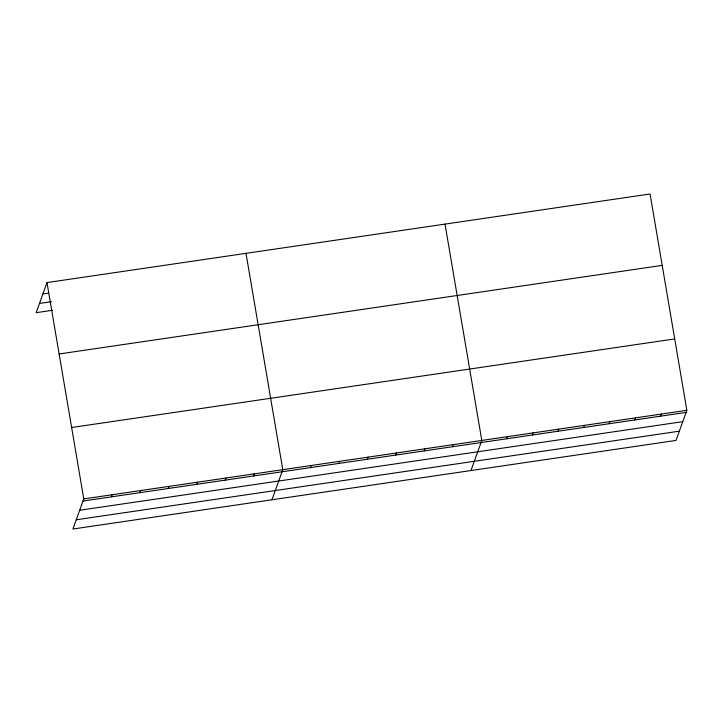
<?xml version="1.0" encoding="UTF-8"?>
<svg xmlns="http://www.w3.org/2000/svg" width="723" height="723" viewBox="0 0 723 723"><rect width="100%" height="100%" fill="white"/><g stroke="black" fill="none" stroke-linecap="round" stroke-linejoin="round"><path stroke-width="1.08" d="M46.986 282.576L83.778 498.906L72.942 529.01L676.014 440.424L686.85 410.321L650.058 193.99L46.986 282.576L36.15 312.679L52.553 310.275M111.45 496.846L112.21 494.731M139.882 492.661L140.642 490.555M168.314 488.486L169.074 486.38M196.746 484.311L197.506 482.205M225.169 480.135L225.928 478.03M253.601 475.96L254.36 473.845M271.956 499.774L282.792 469.67L246.001 253.348M310.465 467.609L311.224 465.495M338.897 463.434L339.656 461.319M367.329 459.25L368.088 457.144M395.752 455.074L396.511 452.969M424.184 450.899L424.943 448.793M452.616 446.724L453.375 444.618M470.971 470.546L481.807 440.434L445.016 224.112M506.678 438.78L507.438 436.674M532.309 435.02L533.068 432.905M557.939 431.251L558.698 429.146M583.569 427.492L584.329 425.377M609.2 423.723L609.959 421.608M634.83 419.955L635.589 417.849M660.461 416.195L661.22 414.08M42.901 293.927L48.369 293.122M39.476 303.443L51.505 301.681M59.132 353.972L662.196 265.377M71.64 427.519L674.713 338.924M83.778 498.906L686.85 410.321M83.018 501.021L686.091 412.426M79.693 510.257L682.765 421.663M76.267 519.774L679.34 431.179"/></g></svg>
